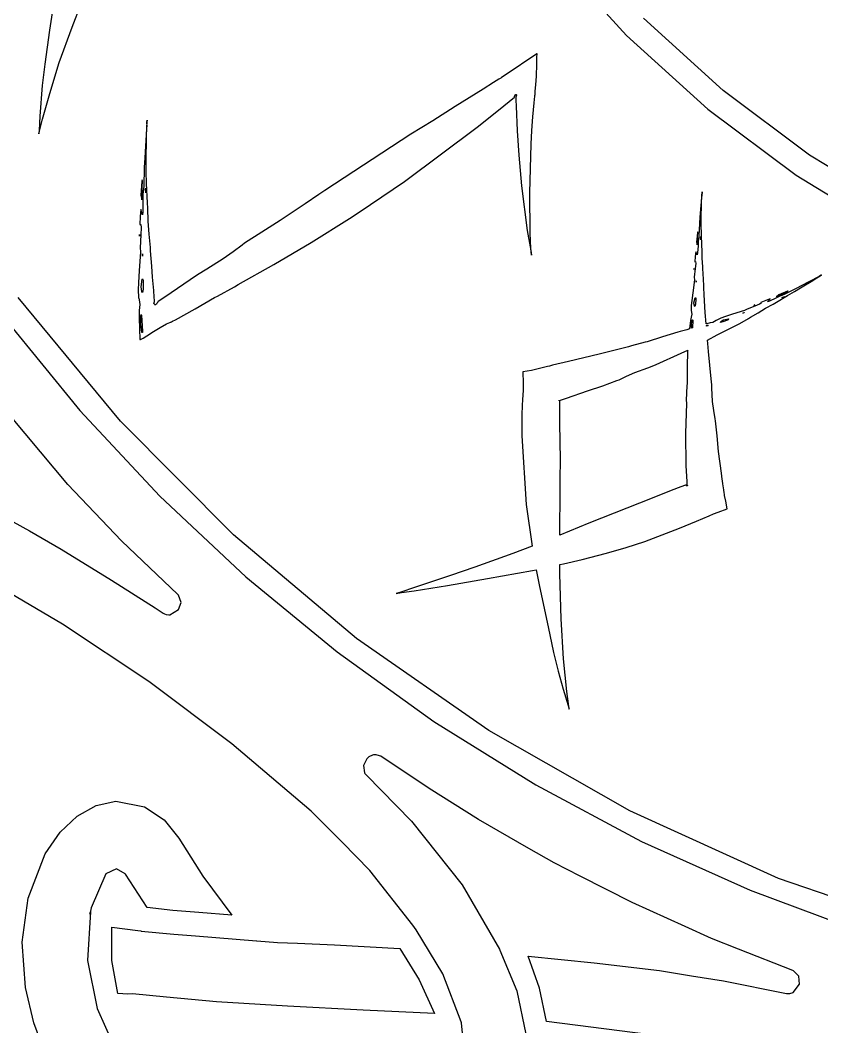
# Model space of a CAD drawing. Extents: x 0 to 285, y 0 to 248.
# Drawn here: x 90.66 to 120.12, y 57.64 to 94.66 of the extents above; entities that cross this region are included whole.
import ezdxf

# ---------------------------------------------------------------- set-up
doc = ezdxf.new("R2010")
doc.units = 0

msp = doc.modelspace()

# ---------------------------------------------------------------- linework, layer by layer
at = {"layer": 'Layer 1'}
for p, q in [((110.222664, 97.089175), (112.9418, 94.098)), ((91.920717, 95.509345), (91.738509, 94.283075)), ((92.566145, 94.393567), (92.898267, 95.261496)), ((116.501293, 92.06816), (113.573625, 94.729575)), ((91.738509, 94.283075), (91.563413, 93.036505)), ((92.09611, 93.105087), (92.566145, 94.393567)), ((112.9418, 94.098), (115.932975, 91.378864)), ((109.614785, 93.395475), (108.525545, 92.663673)), ((109.647376, 93.417548), (109.614785, 93.395475)), ((109.655524, 93.423029), (109.647376, 93.417548)), ((109.649004, 93.176234), (109.652857, 93.322445)), ((109.652857, 93.322445), (109.654931, 93.395772)), ((109.654931, 93.395772), (109.655374, 93.414141)), ((109.655374, 93.414141), (109.655524, 93.423029)), ((91.563413, 93.036505), (91.469938, 92.256124)), ((91.743251, 91.965327), (92.09611, 93.105087)), ((109.641745, 92.884851), (109.649004, 93.176234)), ((108.525545, 92.663673), (108.34941, 92.546201)), ((109.607972, 92.278235), (109.632415, 92.591394)), ((109.632415, 92.591394), (109.638489, 92.739826)), ((109.638489, 92.739826), (109.641745, 92.884851)), ((91.469938, 92.256124), (91.379134, 91.120664)), ((108.053878, 92.359847), (107.671095, 92.120458)), ((108.246159, 92.480872), (108.053878, 92.359847)), ((108.294303, 92.510946), (108.246159, 92.480872)), ((108.31845, 92.526056), (108.294303, 92.510946)), ((108.34941, 92.546201), (108.31845, 92.526056)), ((109.591233, 92.051142), (109.607972, 92.278235)), ((91.474976, 91.013999), (91.743251, 91.965327)), ((107.671095, 92.120458), (106.650145, 91.485103)), ((108.630126, 91.669258), (108.820778, 91.82643)), ((108.820778, 91.82643), (108.824184, 91.845539)), ((108.824184, 91.845539), (108.827444, 91.855911)), ((108.827444, 91.855911), (108.834703, 91.86939)), ((108.834703, 91.86939), (108.859589, 91.904648)), ((108.859589, 91.904648), (108.87381, 91.923608)), ((108.87381, 91.923608), (108.877513, 91.928496)), ((108.875879, 91.829086), (108.875433, 91.827457)), ((108.875433, 91.827457), (108.875729, 91.820495)), ((108.875729, 91.820495), (108.879878, 91.709836)), ((108.876915, 91.831908), (108.875879, 91.829086)), ((108.878839, 91.837685), (108.876915, 91.831908)), ((108.877513, 91.928496), (108.879291, 91.927756)), ((108.882692, 91.848796), (108.878839, 91.837685)), ((108.879291, 91.927756), (108.882396, 91.925682)), ((108.882396, 91.925682), (108.895135, 91.913829)), ((108.895135, 91.913829), (108.882692, 91.848796)), ((109.551686, 91.611908), (109.576425, 91.863294)), ((109.576425, 91.863294), (109.57953, 91.8947)), ((109.57953, 91.8947), (109.581158, 91.910403)), ((109.581158, 91.910403), (109.583232, 91.938253)), ((109.583232, 91.938253), (109.591233, 92.051142)), ((119.67435, 89.693879), (116.501293, 92.06816)), ((106.650145, 91.485103), (105.82177, 90.960258)), ((108.241269, 91.351211), (108.630126, 91.669258)), ((108.879878, 91.709836), (108.888173, 91.487634)), ((108.888173, 91.487634), (108.925652, 90.589928)), ((109.50517, 91.106321), (109.551686, 91.611908)), ((91.379134, 91.120664), (91.353505, 90.603069)), ((107.456, 90.7243), (108.241269, 91.351211)), ((109.463249, 90.597176), (109.50517, 91.106321)), ((115.932975, 91.378864), (119.174864, 88.953093)), ((91.376763, 90.641141), (91.474976, 91.013999)), ((95.297159, 90.401616), (95.310045, 90.710034)), ((95.312868, 90.805142), (95.30146, 90.646045)), ((95.310045, 90.710034), (95.312868, 90.805142)), ((95.319294, 90.915584), (95.314702, 90.829665)), ((95.314702, 90.829665), (95.319294, 90.906994)), ((95.3227, 90.9709), (95.319294, 90.915584)), ((95.319294, 90.906994), (95.3227, 90.9709)), ((95.3227, 90.9709), (95.32285, 90.973048)), ((95.32285, 90.973048), (95.3227, 90.9709)), ((95.3227, 90.9709), (95.3227, 90.9709)), ((95.3227, 90.9709), (95.3227, 90.9709)), ((104.781129, 88.725903), (107.456, 90.7243)), ((105.82177, 90.960258), (105.02243, 90.459709)), ((107.456, 90.7243), (107.456, 90.7243)), ((91.341636, 90.481226), (91.376763, 90.641141)), ((91.353505, 90.603069), (91.341636, 90.481226)), ((95.30146, 90.646045), (95.262056, 90.026689)), ((95.302047, 90.306363), (95.297159, 90.401616)), ((105.02243, 90.459709), (101.8498, 88.392619)), ((108.925652, 90.589928), (108.986089, 89.691333)), ((109.437027, 90.096774), (109.463249, 90.597176)), ((95.262056, 90.026689), (95.238948, 89.592349)), ((95.294196, 89.570277), (95.302197, 90.242073)), ((95.302197, 90.242073), (95.302047, 90.306363)), ((109.389614, 88.312034), (109.437027, 90.096774)), ((95.238948, 89.592349), (95.221467, 89.240822)), ((108.986089, 89.691333), (109.087565, 88.561943)), ((123.071923, 87.627606), (119.67435, 89.693879)), ((95.221467, 89.240822), (95.197761, 88.541027)), ((95.295234, 89.092834), (95.294196, 89.570277)), ((95.298937, 88.650352), (95.295234, 89.092834)), ((119.174864, 88.953093), (122.646142, 86.84201)), ((95.135266, 88.734567), (95.096012, 88.221129)), ((95.135119, 88.053289), (95.1415, 88.5328)), ((95.147402, 88.778563), (95.135266, 88.734567)), ((95.1415, 88.5328), (95.1517, 88.7319)), ((95.1517, 88.7319), (95.147402, 88.778563)), ((95.1517, 88.7319), (95.1517, 88.7319)), ((95.197761, 88.541027), (95.181761, 88.365203)), ((95.264363, 88.436784), (95.271176, 88.482558)), ((95.271176, 88.482558), (95.273998, 88.45219)), ((95.333007, 87.93856), (95.298937, 88.650352)), ((103.113559, 87.598583), (104.781129, 88.725903)), ((109.087565, 88.561943), (109.290511, 86.916153)), ((95.096012, 88.221129), (95.135119, 88.053289)), ((95.170947, 88.23143), (95.170504, 88.002266)), ((95.181761, 88.365203), (95.170947, 88.23143)), ((95.272361, 88.30598), (95.264363, 88.436784)), ((95.2728, 88.306), (95.272361, 88.30598)), ((95.273998, 88.45219), (95.2728, 88.306)), ((101.631891, 88.24152), (101.132378, 87.89814)), ((101.8498, 88.392619), (101.631891, 88.24152)), ((109.403539, 86.826234), (109.389614, 88.312034)), ((115.701366, 88.122284), (115.661519, 87.702171)), ((115.695442, 87.958299), (115.709217, 88.166429)), ((115.712477, 88.230423), (115.701366, 88.122284)), ((115.709217, 88.166429), (115.712477, 88.230423)), ((115.718591, 88.30529), (115.713852, 88.247369)), ((115.713852, 88.247369), (115.718444, 88.299662)), ((115.718444, 88.299662), (115.722, 88.3444)), ((115.722, 88.3444), (115.718591, 88.30529)), ((115.722, 88.3444), (115.722, 88.3444)), ((95.170504, 88.002266), (95.160874, 87.610446)), ((95.3456, 87.740502), (95.333007, 87.93856)), ((95.364709, 87.262023), (95.3456, 87.740502)), ((101.132378, 87.89814), (100.214823, 87.293747)), ((115.689955, 87.40916), (115.69825, 87.852234)), ((115.698546, 87.895191), (115.695442, 87.958299)), ((115.69825, 87.852234), (115.698546, 87.895191)), ((95.071695, 87.436241), (95.055253, 87.138497)), ((95.088879, 87.690738), (95.071695, 87.436241)), ((95.155097, 87.497275), (95.088879, 87.690738)), ((95.160874, 87.610446), (95.155097, 87.497275)), ((102.764552, 87.368084), (103.113559, 87.598583)), ((115.640917, 87.41374), (115.626241, 87.182202)), ((115.661519, 87.702171), (115.640917, 87.41374)), ((115.69188, 87.099111), (115.689955, 87.40916)), ((95.055253, 87.138497), (95.093175, 87.140572)), ((95.101924, 87.035986), (95.088445, 86.761491)), ((95.093175, 87.140572), (95.101924, 87.035986)), ((95.402188, 86.78281), (95.364709, 87.262023)), ((100.214823, 87.293747), (99.544359, 86.863559)), ((101.353562, 86.476897), (102.764552, 87.368084)), ((115.626241, 87.182202), (115.6058, 86.723574)), ((115.695733, 86.81217), (115.69188, 87.099111)), ((95.044371, 86.774452), (95.040518, 86.743193)), ((95.040518, 86.743193), (95.042, 86.7103)), ((95.042, 86.7103), (95.048519, 86.751787)), ((95.048519, 86.751787), (95.044371, 86.774452)), ((95.088445, 86.761491), (95.068001, 86.289678)), ((95.44337, 86.297515), (95.402188, 86.78281)), ((99.544359, 86.863559), (98.909004, 86.449666)), ((109.290511, 86.916153), (109.422498, 86.188212)), ((109.430796, 86.254576), (109.403539, 86.826234)), ((115.550482, 86.838415), (115.513303, 86.49696)), ((115.543077, 86.391045), (115.555963, 86.7085)), ((115.56115, 86.869078), (115.550482, 86.838415)), ((115.555963, 86.7085), (115.565, 86.8396)), ((115.565, 86.8396), (115.56115, 86.869078)), ((115.565, 86.8396), (115.565, 86.8396)), ((115.6058, 86.723574), (115.591429, 86.606695)), ((115.665072, 86.667447), (115.67128, 86.698409)), ((115.668924, 86.58153), (115.665072, 86.667447)), ((115.673651, 86.679151), (115.669, 86.5815)), ((115.67128, 86.698409), (115.673651, 86.679151)), ((115.712618, 86.345691), (115.695733, 86.81217)), ((95.068001, 86.289678), (95.075113, 86.131766)), ((95.452401, 86.175595), (95.44337, 86.297515)), ((98.819235, 86.38197), (98.483854, 86.138582)), ((98.909004, 86.449666), (98.819235, 86.38197)), ((99.986562, 85.669855), (101.353562, 86.476897)), ((115.513303, 86.49696), (115.543077, 86.391045)), ((115.57232, 86.362714), (115.553657, 86.099923)), ((115.57869, 86.515591), (115.57232, 86.362714)), ((115.591429, 86.606695), (115.57869, 86.515591)), ((115.669, 86.5815), (115.668924, 86.58153)), ((115.718545, 86.215333), (115.712618, 86.345691)), ((95.075113, 86.131766), (95.030522, 85.4336)), ((95.151053, 85.991504), (95.1512, 86.06868)), ((95.158016, 85.983206), (95.151053, 85.991504)), ((95.1512, 86.06868), (95.158905, 86.061274)), ((95.158905, 86.061274), (95.158016, 85.983206)), ((95.494915, 85.614159), (95.452401, 86.175595)), ((98.483854, 86.138582), (98.116034, 85.875938)), ((109.422498, 86.188212), (109.449258, 86.012801)), ((109.449258, 86.012801), (109.430796, 86.254576)), ((115.470847, 85.970018), (115.448182, 85.769144)), ((115.492773, 86.142298), (115.470847, 85.970018)), ((115.545656, 86.023483), (115.492773, 86.142298)), ((115.553657, 86.099923), (115.545656, 86.023483)), ((115.722544, 85.899061), (115.718545, 86.215333)), ((115.742246, 85.585013), (115.722544, 85.899061)), ((95.52395, 85.203526), (95.494915, 85.614159)), ((98.116034, 85.875938), (97.520972, 85.503523)), ((98.665482, 84.934667), (99.986562, 85.669855)), ((115.427858, 85.525209), (115.423563, 85.503729)), ((115.430962, 85.510692), (115.427858, 85.525209)), ((115.466552, 85.52323), (115.43485, 85.206368)), ((115.448182, 85.769144), (115.481512, 85.776403)), ((115.486254, 85.708105), (115.466552, 85.52323)), ((115.481512, 85.776403), (115.486254, 85.708105)), ((115.764468, 85.267708), (115.742246, 85.585013)), ((95.030522, 85.4336), (95.005488, 85.012155)), ((95.565719, 84.7129), (95.52395, 85.203526)), ((97.141892, 85.26058), (95.979172, 84.472644)), ((97.393724, 85.430938), (97.141892, 85.26058)), ((97.520972, 85.503523), (97.393724, 85.430938)), ((115.423563, 85.503729), (115.424, 85.4821)), ((115.424, 85.4821), (115.430962, 85.510692)), ((115.43485, 85.206368), (115.436185, 85.102378)), ((115.76891, 85.187862), (115.764468, 85.267708)), ((115.789512, 84.820189), (115.76891, 85.187862)), ((120.019488, 85.235121), (119.648, 85.0387)), ((119.823652, 85.109357), (119.87713, 85.148169)), ((119.87713, 85.148169), (120.059485, 85.252309)), ((120.115184, 85.285639), (120.019488, 85.235121)), ((120.059485, 85.252309), (120.115184, 85.285639)), ((95.005488, 85.012155), (94.998969, 84.734401)), ((95.102745, 84.852027), (95.147336, 85.132005)), ((95.130299, 84.67456), (95.102745, 84.852027)), ((95.147336, 85.132005), (95.158744, 85.141632)), ((95.158744, 85.141632), (95.175186, 85.086378)), ((95.176371, 85.041344), (95.173704, 84.768331)), ((95.175186, 85.086378), (95.176371, 85.041344)), ((97.907767, 84.50582), (98.537195, 84.854234)), ((98.537195, 84.854234), (98.665482, 84.934667)), ((115.436185, 85.102378), (115.375004, 84.632047)), ((115.498716, 85.020325), (115.501233, 85.071726)), ((115.504493, 85.01588), (115.498716, 85.020325)), ((115.501233, 85.071726), (115.507753, 85.068023)), ((115.507753, 85.068023), (115.504493, 85.01588)), ((115.802401, 84.550879), (115.789512, 84.820189)), ((119.177519, 84.791316), (118.764064, 84.575332)), ((119.117486, 84.682429), (119.394648, 84.850416)), ((119.38802, 84.90123), (119.177519, 84.791316)), ((119.648, 85.0387), (119.38802, 84.90123)), ((119.394648, 84.850416), (119.786618, 85.085803)), ((119.648, 85.0387), (119.648, 85.0387)), ((119.786618, 85.085803), (119.823652, 85.109357)), ((94.346295, 79.915679), (90.5836, 84.460727)), ((94.998969, 84.734401), (95.010969, 84.458422)), ((95.010969, 84.458422), (95.022966, 84.4165)), ((95.022966, 84.4165), (95.029782, 84.395616)), ((95.155927, 84.64154), (95.130299, 84.67456)), ((95.1563, 84.6416), (95.155927, 84.64154)), ((95.173704, 84.768331), (95.1563, 84.6416)), ((95.58868, 84.469215), (95.565719, 84.7129)), ((95.599789, 84.347013), (95.58868, 84.469215)), ((95.979172, 84.472644), (95.807335, 84.354432)), ((97.087687, 84.039191), (97.806887, 84.4596)), ((97.806887, 84.4596), (97.907767, 84.50582)), ((115.375004, 84.632047), (115.339007, 84.348809)), ((115.419612, 84.256547), (115.468349, 84.448678)), ((115.468349, 84.448678), (115.478718, 84.456975)), ((115.478718, 84.456975), (115.491457, 84.42246)), ((115.491457, 84.42246), (115.491, 84.3928)), ((115.830251, 83.90056), (115.802401, 84.550879)), ((118.436834, 84.432677), (118.19878, 84.325715)), ((118.574008, 84.500523), (118.436834, 84.432677)), ((118.450875, 84.282311), (118.860915, 84.527771)), ((118.456156, 84.476525), (118.740577, 84.618883)), ((118.544, 84.558), (118.456156, 84.476525)), ((118.854642, 84.688953), (118.544, 84.558)), ((118.657407, 84.532225), (118.574008, 84.500523)), ((118.651053, 84.441264), (118.726454, 84.487334)), ((118.738601, 84.484371), (118.651053, 84.441264)), ((118.764064, 84.575332), (118.657407, 84.532225)), ((118.726454, 84.487334), (118.755193, 84.496365)), ((118.739, 84.4844), (118.738601, 84.484371)), ((118.755193, 84.496365), (118.739, 84.4844)), ((118.740577, 84.618883), (118.858492, 84.674732)), ((118.883824, 84.693396), (118.854642, 84.688953)), ((118.858492, 84.674732), (118.883824, 84.693396)), ((118.860915, 84.527771), (119.117486, 84.682429)), ((95.029782, 84.395616), (95.036745, 84.365983)), ((95.036745, 84.365983), (95.053929, 84.197406)), ((95.053929, 84.197406), (95.037041, 83.982917)), ((95.57668, 84.236353), (95.591494, 84.31605)), ((95.604234, 84.197542), (95.57668, 84.236353)), ((95.591494, 84.31605), (95.599789, 84.347013)), ((95.616527, 84.185542), (95.604234, 84.197542)), ((95.617269, 84.181247), (95.616527, 84.185542)), ((95.61964, 84.181543), (95.617269, 84.181247)), ((95.624675, 84.182582), (95.61964, 84.181543)), ((95.635193, 84.182299), (95.624675, 84.182582)), ((95.670753, 84.217704), (95.635193, 84.182299)), ((95.695194, 84.25859), (95.670753, 84.217704)), ((95.713563, 84.281105), (95.695194, 84.25859)), ((95.721858, 84.294584), (95.713563, 84.281105)), ((95.807335, 84.354432), (95.721858, 84.294584)), ((96.364191, 83.634202), (97.087687, 84.039191)), ((115.323747, 84.16364), (115.323155, 83.980989)), ((115.339007, 84.348809), (115.323747, 84.16364)), ((115.437982, 84.142631), (115.419612, 84.256547)), ((115.459162, 84.124261), (115.437982, 84.142631)), ((115.479607, 84.21107), (115.459162, 84.124261)), ((115.491014, 84.392821), (115.479607, 84.21107)), ((115.491, 84.3928), (115.491014, 84.392821)), ((117.66459, 84.144385), (117.372772, 84.03284)), ((117.638149, 84.178449), (117.618893, 84.168227)), ((117.618893, 84.168227), (117.646, 84.1743)), ((117.658296, 84.184079), (117.638149, 84.178449)), ((117.646, 84.1743), (117.658296, 84.184079)), ((117.646, 84.1743), (117.646, 84.1743)), ((117.834352, 84.209578), (117.66459, 84.144385)), ((117.779226, 83.894795), (118.055352, 84.060115)), ((117.894496, 84.246166), (117.834352, 84.209578)), ((118.065455, 84.347492), (117.881164, 84.276239)), ((117.881164, 84.276239), (117.894496, 84.246166)), ((118.055352, 84.060115), (118.336366, 84.213731)), ((118.223962, 84.40719), (118.065455, 84.347492)), ((118.129006, 84.297569), (118.223962, 84.40719)), ((118.19878, 84.325715), (118.129006, 84.297569)), ((118.336366, 84.213731), (118.450875, 84.282311)), ((95.037041, 83.982917), (95.028154, 83.70146)), ((95.028154, 83.70146), (95.053483, 82.918412)), ((95.087932, 83.782203), (95.1103, 83.831829)), ((95.095783, 83.482229), (95.087932, 83.782203)), ((95.1103, 83.831829), (95.121262, 83.803832)), ((95.121262, 83.803832), (95.157705, 83.220324)), ((115.319291, 83.738046), (115.294405, 83.60902)), ((115.34582, 83.841444), (115.319291, 83.738046)), ((115.323155, 83.980989), (115.34582, 83.841444)), ((115.8741, 83.487855), (115.830251, 83.90056)), ((116.404121, 83.692283), (116.237466, 83.617324)), ((116.575958, 83.754936), (116.404121, 83.692283)), ((116.510027, 83.636156), (116.695495, 83.668894)), ((116.840964, 83.840116), (116.575958, 83.754936)), ((116.695495, 83.668894), (116.705124, 83.661931)), ((117.279447, 83.984992), (116.840964, 83.840116)), ((117.102986, 83.505792), (117.429034, 83.688443)), ((117.264051, 83.898196), (117.216355, 83.878198)), ((117.216355, 83.878198), (117.219178, 83.886049)), ((117.219178, 83.886049), (117.26599, 83.906197)), ((117.26599, 83.906197), (117.264, 83.8982)), ((117.264, 83.8982), (117.264051, 83.898196)), ((117.372772, 84.03284), (117.279447, 83.984992)), ((117.429034, 83.688443), (117.499843, 83.728586)), ((117.499843, 83.728586), (117.779226, 83.894795)), ((90.136372, 83.632767), (92.856726, 80.306432)), ((95.12867, 83.170995), (95.095783, 83.482229)), ((95.558034, 83.201644), (95.798163, 83.349483)), ((95.798163, 83.349483), (96.038292, 83.486804)), ((96.038292, 83.486804), (96.161987, 83.539096)), ((96.161987, 83.539096), (96.193686, 83.553168)), ((96.193686, 83.553168), (96.209538, 83.56028)), ((96.209538, 83.56028), (96.220796, 83.564872)), ((96.220796, 83.564872), (96.263014, 83.583685)), ((96.263014, 83.583685), (96.364191, 83.634202)), ((115.252184, 83.302674), (115.163154, 83.264159)), ((115.294405, 83.60902), (115.252184, 83.302674)), ((115.332953, 83.473786), (115.351616, 83.625034)), ((115.333546, 83.327279), (115.332953, 83.473786)), ((115.367765, 83.340761), (115.333546, 83.327279)), ((115.351616, 83.625034), (115.373838, 83.641773)), ((115.381394, 83.622514), (115.367765, 83.340761)), ((115.373838, 83.641773), (115.381394, 83.622514)), ((115.890985, 83.494521), (115.8741, 83.487855)), ((115.881056, 83.433941), (115.918682, 83.444606)), ((115.885498, 83.399868), (115.881056, 83.433941)), ((115.923124, 83.41394), (115.885498, 83.399868)), ((116.01468, 83.522075), (115.890985, 83.494521)), ((115.918682, 83.444606), (115.938976, 83.4292)), ((115.938976, 83.4292), (115.923, 83.4139)), ((115.923, 83.4139), (115.923124, 83.41394)), ((116.115264, 83.537775), (116.01468, 83.522075)), ((116.237466, 83.617324), (116.115264, 83.537775)), ((116.277424, 83.078863), (116.86286, 83.377062)), ((116.398493, 83.541498), (116.410628, 83.570237)), ((116.482188, 83.557495), (116.398493, 83.541498)), ((116.410628, 83.570237), (116.510027, 83.636156)), ((116.649732, 83.622381), (116.482188, 83.557495)), ((116.67684, 83.634516), (116.649732, 83.622381)), ((116.677, 83.6345), (116.67684, 83.634516)), ((116.705124, 83.661931), (116.677, 83.6345)), ((116.86286, 83.377062), (117.102986, 83.505792)), ((95.077483, 82.917367), (95.10859, 82.929221)), ((95.10859, 82.929221), (95.175251, 82.959588)), ((95.151482, 83.17544), (95.12867, 83.170995)), ((95.1519, 83.1755), (95.151482, 83.17544)), ((95.157705, 83.220324), (95.1519, 83.1755)), ((95.175251, 82.959588), (95.319387, 83.052174)), ((95.319387, 83.052174), (95.558034, 83.201644)), ((114.271082, 83.009959), (113.701053, 82.826565)), ((114.834442, 83.18698), (114.271082, 83.009959)), ((114.911621, 83.207128), (114.834442, 83.18698)), ((115.163154, 83.264159), (114.911621, 83.207128)), ((115.922344, 82.885843), (116.277424, 83.078863)), ((95.053483, 82.918412), (95.053336, 82.912042)), ((95.053336, 82.912042), (95.053483, 82.90922)), ((95.053483, 82.90922), (95.055411, 82.909812)), ((95.055411, 82.909812), (95.062669, 82.912183)), ((95.062669, 82.912183), (95.077483, 82.917367)), ((113.015778, 82.639765), (111.940308, 82.370601)), ((113.120508, 82.675023), (113.015778, 82.639765)), ((113.622838, 82.812047), (113.120508, 82.675023)), ((113.701053, 82.826565), (113.622838, 82.812047)), ((115.931093, 82.767186), (115.922344, 82.885843)), ((115.960424, 82.471358), (115.931093, 82.767186)), ((111.940308, 82.370601), (110.810178, 82.103661)), ((114.02877, 81.989475), (114.956998, 82.409441)), ((114.956998, 82.409441), (115.191499, 82.525135)), ((115.190314, 82.492679), (115.171204, 81.896135)), ((115.191499, 82.525135), (115.190314, 82.492679)), ((116.053303, 81.465368), (115.960424, 82.471358)), ((92.407351, 77.586016), (88.615759, 82.091437)), ((109.749376, 81.842936), (109.446143, 81.778646)), ((110.03676, 81.917005), (109.749376, 81.842936)), ((110.108012, 81.935522), (110.03676, 81.917005)), ((110.150529, 81.94604), (110.108012, 81.935522)), ((110.224152, 81.96382), (110.150529, 81.94604)), ((110.810178, 82.103661), (110.224152, 81.96382)), ((113.248393, 81.694685), (113.725983, 81.870374)), ((113.725983, 81.870374), (113.826417, 81.90252)), ((113.826417, 81.90252), (114.02877, 81.989475)), ((115.171204, 81.896135), (115.167, 81.2931)), ((109.446143, 81.778646), (109.133131, 81.71954)), ((109.133131, 81.71954), (109.133576, 81.680729)), ((109.133576, 81.680729), (109.141278, 81.362086)), ((112.667403, 81.435583), (112.945603, 81.560325)), ((112.945603, 81.560325), (113.248393, 81.694685)), ((116.074637, 81.24583), (116.053303, 81.465368)), ((109.145427, 81.2021), (109.139057, 81.049816)), ((109.141278, 81.362086), (109.145427, 81.2021)), ((111.509574, 81.020801), (112.068046, 81.209972)), ((112.068046, 81.209972), (112.592448, 81.400328)), ((112.592448, 81.400328), (112.667403, 81.435583)), ((115.156967, 81.212349), (115.13993, 80.686911)), ((115.16704, 81.293081), (115.156967, 81.212349)), ((115.167, 81.2931), (115.16704, 81.293081)), ((116.075376, 81.139173), (116.074637, 81.24583)), ((116.105009, 80.627505), (116.075376, 81.139173)), ((109.139057, 81.049816), (109.120837, 80.692069)), ((110.51825, 80.683349), (110.733046, 80.758157)), ((110.733046, 80.758157), (111.509574, 81.020801)), ((109.10943, 80.504391), (109.096394, 80.127088)), ((109.120837, 80.692069), (109.10943, 80.504391)), ((110.46, 80.6768), (110.46015, 80.677082)), ((110.46002, 80.67506), (110.46, 80.6768)), ((110.461335, 80.674872), (110.46002, 80.67506)), ((110.46015, 80.677082), (110.460296, 80.6768)), ((110.460296, 80.6768), (110.461335, 80.674872)), ((110.487437, 80.672683), (110.51825, 80.683349)), ((110.490696, 80.671941), (110.487437, 80.672683)), ((110.491882, 80.505882), (110.490696, 80.671941)), ((110.496916, 79.838382), (110.491882, 80.505882)), ((115.143782, 80.576252), (115.113867, 79.459752)), ((115.13993, 80.686911), (115.143782, 80.576252)), ((116.149301, 80.299086), (116.105009, 80.627505)), ((92.856726, 80.306432), (95.796164, 77.154812)), ((109.096394, 80.127088), (109.095801, 79.367301)), ((116.195817, 80.000444), (116.149301, 80.299086)), ((116.21137, 79.921044), (116.195817, 80.000444)), ((98.50145, 75.726405), (94.346295, 79.915679)), ((110.503879, 79.166129), (110.496916, 79.838382)), ((116.270329, 79.375904), (116.21137, 79.921044)), ((109.095801, 79.367301), (109.258158, 76.847061)), ((115.113867, 79.459752), (115.124535, 78.275852)), ((116.329878, 78.798619), (116.270329, 79.375904)), ((110.512027, 78.489445), (110.503879, 79.166129)), ((110.503436, 77.775141), (110.512027, 78.489445)), ((116.428831, 77.997794), (116.329878, 78.798619)), ((115.124535, 78.275852), (115.157569, 77.673235)), ((110.501065, 77.026612), (110.503436, 77.775141)), ((116.461422, 77.776185), (116.428831, 77.997794)), ((116.470605, 77.717672), (116.461422, 77.776185)), ((94.383931, 75.512406), (92.407351, 77.586016)), ((114.937145, 77.490871), (114.584878, 77.35429)), ((115.114019, 77.555901), (114.937145, 77.490871)), ((115.124981, 77.559903), (115.114019, 77.555901)), ((115.127803, 77.559014), (115.124981, 77.559903)), ((115.130323, 77.555754), (115.127803, 77.559014)), ((115.13595, 77.549235), (115.130323, 77.555754)), ((115.148394, 77.536348), (115.13595, 77.549235)), ((115.158616, 77.527755), (115.148394, 77.536348)), ((115.157569, 77.673235), (115.162753, 77.597833)), ((115.164393, 77.52894), (115.158616, 77.527755)), ((115.162753, 77.597833), (115.164085, 77.57902)), ((115.164085, 77.57902), (115.16542, 77.565835)), ((115.176528, 77.531607), (115.164393, 77.52894)), ((115.16542, 77.565835), (115.168677, 77.562575)), ((115.168677, 77.562575), (115.181713, 77.551021)), ((115.178456, 77.531757), (115.176528, 77.531607)), ((115.183048, 77.540506), (115.178456, 77.531757)), ((115.181713, 77.551021), (115.183048, 77.540506)), ((116.486162, 77.605384), (116.470605, 77.717672)), ((116.517714, 77.379623), (116.486162, 77.605384)), ((116.531935, 77.280077), (116.517714, 77.379623)), ((95.796164, 77.154812), (98.947726, 74.18996)), ((110.48714, 76.100467), (110.501065, 77.026612)), ((113.890414, 77.082609), (111.556984, 76.161498)), ((114.584878, 77.35429), (113.890414, 77.082609)), ((116.53949, 77.230155), (116.531935, 77.280077)), ((116.550302, 77.178158), (116.53949, 77.230155)), ((116.592071, 76.969582), (116.550302, 77.178158)), ((109.258158, 76.847061), (109.471919, 75.311631)), ((116.311503, 76.563987), (116.645846, 76.688125)), ((116.645846, 76.688125), (116.592071, 76.969582)), ((115.51779, 76.233497), (115.986197, 76.434518)), ((115.986197, 76.434518), (116.143369, 76.502364)), ((116.143369, 76.502364), (116.311503, 76.563987)), ((90.39789, 76.204797), (90.99784, 75.879934)), ((111.556984, 76.161498), (110.486844, 75.720348)), ((110.486844, 75.720348), (110.48714, 76.100467)), ((114.256266, 75.725099), (114.891472, 75.975148)), ((114.891472, 75.975148), (115.51779, 76.233497)), ((90.99784, 75.879934), (92.16767, 75.205471)), ((103.023329, 71.921293), (98.50145, 75.726405)), ((113.61217, 75.483935), (114.256266, 75.725099)), ((92.16767, 75.205471), (94.01522, 74.063791)), ((96.458131, 73.536416), (94.383931, 75.512406)), ((109.471919, 75.311631), (108.769468, 75.041282)), ((112.208582, 75.058338), (112.926004, 75.2681)), ((112.926004, 75.2681), (113.61217, 75.483935)), ((108.769468, 75.041282), (107.371058, 74.535103)), ((110.622345, 74.666371), (111.308065, 74.828135)), ((111.308065, 74.828135), (112.208582, 75.058338)), ((107.371058, 74.535103), (106.476465, 74.235719)), ((107.835463, 74.12004), (109.492363, 74.418682)), ((109.492363, 74.418682), (109.624649, 74.446681)), ((109.624649, 74.446681), (109.748937, 73.828953)), ((110.493466, 74.637336), (110.622345, 74.666371)), ((110.49865, 74.293663), (110.493466, 74.637336)), ((92.21833, 72.449978), (88.926, 74.3811)), ((94.01522, 74.063791), (95.62546, 73.042101)), ((98.947726, 74.18996), (102.304451, 71.423934)), ((106.476465, 74.235719), (105.187085, 73.801238)), ((106.362103, 73.86821), (107.835463, 74.12004)), ((110.543831, 72.636913), (110.49865, 74.293663)), ((105.187085, 73.801238), (104.614095, 73.610882)), ((105.140423, 73.670595), (106.362103, 73.86821)), ((109.748937, 73.828953), (110.060911, 72.344333)), ((96.475761, 73.509322), (96.458131, 73.536416)), ((96.573578, 73.246047), (96.475761, 73.509322)), ((104.614095, 73.610882), (104.47472, 73.572423)), ((104.47472, 73.572423), (104.671426, 73.605401)), ((104.671426, 73.605401), (105.140423, 73.670595)), ((95.62546, 73.042101), (95.91062, 72.844932)), ((96.162156, 72.792492), (96.477982, 72.981956)), ((96.477982, 72.981956), (96.573578, 73.246047)), ((95.91062, 72.844932), (95.959653, 72.824934)), ((95.959653, 72.824934), (96.025575, 72.797824)), ((96.025575, 72.797824), (96.122456, 72.790861)), ((96.122456, 72.790861), (96.162156, 72.792492)), ((110.633157, 71.167703), (110.543831, 72.636913)), ((95.391423, 70.334309), (92.21833, 72.449978)), ((110.060911, 72.344333), (110.265485, 71.402781)), ((107.886197, 68.528734), (103.023329, 71.921293)), ((102.304451, 71.423934), (105.859379, 68.868789)), ((110.265485, 71.402781), (110.425767, 70.722392)), ((110.753, 69.974613), (110.633157, 71.167703)), ((110.425767, 70.722392), (110.617751, 70.057262)), ((98.437536, 68.039584), (95.391423, 70.334309)), ((110.617751, 70.057262), (110.801884, 69.458951)), ((110.808846, 69.51154), (110.753, 69.974613)), ((110.801884, 69.458951), (110.839918, 69.31576)), ((110.839918, 69.31576), (110.808846, 69.51154)), ((105.859379, 68.868789), (109.60555, 66.536581)), ((113.064318, 65.577115), (107.886197, 68.528734)), ((101.348929, 65.571293), (98.437536, 68.039584)), ((103.39365, 67.493049), (103.275129, 67.248276)), ((103.478531, 67.560303), (103.39365, 67.493049)), ((103.604447, 67.624297), (103.478531, 67.560303)), ((103.640445, 67.635854), (103.604447, 67.624297)), ((103.736733, 67.64237), (103.640445, 67.635854)), ((103.869019, 67.606966), (103.736733, 67.64237)), ((103.910644, 67.590227), (103.869019, 67.606966)), ((105.693904, 66.407217), (103.910644, 67.590227)), ((103.275129, 67.248276), (103.318249, 66.979758)), ((103.318249, 66.979758), (103.331877, 66.957982)), ((103.331877, 66.957982), (103.369356, 66.89873)), ((103.369356, 66.89873), (105.042996, 65.19652)), ((107.501604, 65.261697), (105.693904, 66.407217)), ((109.60555, 66.536581), (113.498386, 64.458406)), ((93.445732, 65.773767), (94.169932, 65.931842)), ((94.169932, 65.931842), (95.224662, 65.733488)), ((92.75464, 65.390389), (93.445732, 65.773767)), ((95.224662, 65.733488), (95.945208, 65.251096)), ((102.498319, 64.423243), (101.348929, 65.571293)), ((118.531956, 63.094828), (113.064318, 65.577115)), ((92.1231, 64.795332), (92.75464, 65.390389)), ((95.945208, 65.251096), (96.483962, 64.571658)), ((105.042996, 65.19652), (106.904616, 62.85701)), ((109.357304, 64.196307), (107.501604, 65.261697)), ((91.577552, 64.002222), (92.1231, 64.795332)), ((96.483962, 64.571658), (97.372185, 63.172658)), ((103.505349, 63.389553), (102.498319, 64.423243)), ((113.498386, 64.458406), (117.488671, 62.657321)), ((110.288041, 63.669238), (109.357304, 64.196307)), ((90.95153, 62.364882), (91.577552, 64.002222)), ((94.197931, 63.452338), (93.805521, 63.259761)), ((94.521462, 63.265389), (94.197931, 63.452338)), ((105.089809, 61.374773), (103.505349, 63.389553)), ((111.241, 63.1835), (110.288041, 63.669238)), ((93.805521, 63.259761), (93.272824, 62.014381)), ((94.531684, 63.249689), (94.521462, 63.265389)), ((95.323765, 62.020009), (94.531684, 63.249689)), ((97.372185, 63.172658), (98.436545, 61.745068)), ((113.145703, 62.209686), (111.241, 63.1835)), ((124.263376, 61.110261), (118.531956, 63.094828)), ((106.904616, 62.85701), (108.270876, 60.49247)), ((117.488671, 62.657321), (121.562482, 61.133325)), ((90.732142, 60.756422), (90.95153, 62.364882)), ((115.095313, 61.330943), (113.145703, 62.209686)), ((93.241567, 61.871726), (93.139368, 60.078495)), ((93.272824, 62.014381), (93.221524, 61.780533)), ((93.221524, 61.780533), (93.241567, 61.871726)), ((96.266353, 61.91513), (95.323765, 62.020009)), ((97.219755, 61.84195), (96.266353, 61.91513)), ((98.436545, 61.745068), (97.219755, 61.84195)), ((94.023139, 60.073077), (94.031282, 61.305961)), ((94.031282, 61.305961), (94.986905, 61.17501)), ((94.986905, 61.17501), (94.9867, 61.1751)), ((94.9867, 61.1751), (95.097506, 61.162064)), ((95.097506, 61.162064), (95.099727, 61.161472)), ((95.099727, 61.161472), (96.312367, 61.049924)), ((105.209945, 61.200862), (105.089809, 61.374773)), ((106.186829, 59.58307), (105.209945, 61.200862)), ((116.068567, 60.888165), (115.095313, 61.330943)), ((90.853317, 59.081602), (90.732142, 60.756422)), ((96.312367, 61.049924), (97.108301, 60.982077)), ((97.108301, 60.982077), (99.349141, 60.803713)), ((99.349141, 60.803713), (99.3578, 60.8029)), ((99.3578, 60.8029), (99.362242, 60.802457)), ((99.362242, 60.802457), (100.116997, 60.74319)), ((100.116997, 60.74319), (100.849823, 60.710599)), ((117.063448, 60.496791), (116.068567, 60.888165)), ((100.849823, 60.710599), (102.212523, 60.647345)), ((102.212523, 60.647345), (104.616473, 60.518319)), ((104.616473, 60.518319), (105.323501, 59.36398)), ((108.270876, 60.49247), (108.29206, 60.452324)), ((108.29206, 60.452324), (108.913409, 58.955614)), ((119.051728, 59.710633), (117.063448, 60.496791)), ((93.139368, 60.078495), (93.49073, 58.317056)), ((94.249485, 58.861121), (94.023139, 60.073077)), ((109.748026, 59.057872), (109.327181, 60.237108)), ((109.327181, 60.237108), (111.753801, 59.992388)), ((111.753801, 59.992388), (114.152121, 59.704708)), ((114.152121, 59.704708), (115.326841, 59.510059)), ((119.074393, 59.694931), (119.051728, 59.710633)), ((119.280752, 59.496374), (119.074393, 59.694931)), ((105.323501, 59.36398), (105.884073, 58.131849)), ((106.864185, 57.818772), (106.186829, 59.58307)), ((115.326841, 59.510059), (116.505121, 59.326222)), ((116.505121, 59.326222), (118.821671, 58.857372)), ((119.298079, 59.210528), (119.280752, 59.496374)), ((91.158655, 57.788438), (90.853317, 59.081602)), ((108.913409, 58.955614), (109.237021, 57.367694)), ((110.004161, 57.832268), (109.748026, 59.057872)), ((118.943585, 58.858557), (119.065505, 58.905367)), ((119.065505, 58.905367), (119.298079, 59.210528)), ((94.616419, 58.832975), (94.249485, 58.861121)), ((94.783813, 58.848678), (94.616419, 58.832975)), ((96.037043, 58.724986), (94.783813, 58.848678)), ((97.873183, 58.557445), (96.037043, 58.724986)), ((100.488373, 58.397013), (97.873183, 58.557445)), ((118.821671, 58.857372), (118.875888, 58.857222)), ((118.875888, 58.857222), (118.943585, 58.858557)), ((93.49073, 58.317056), (94.099271, 56.944707)), ((103.260593, 58.24695), (100.488373, 58.397013)), ((105.884073, 58.131849), (103.260593, 58.24695)), ((91.622369, 56.548831), (91.158655, 57.788438)), ((106.875293, 57.780997), (106.864185, 57.818772)), ((107.002838, 56.566727), (106.875293, 57.780997)), ((114.315108, 57.284761), (110.004161, 57.832268))]:
    msp.add_line(p, q, dxfattribs=at)

doc.saveas('drawing.dxf')
